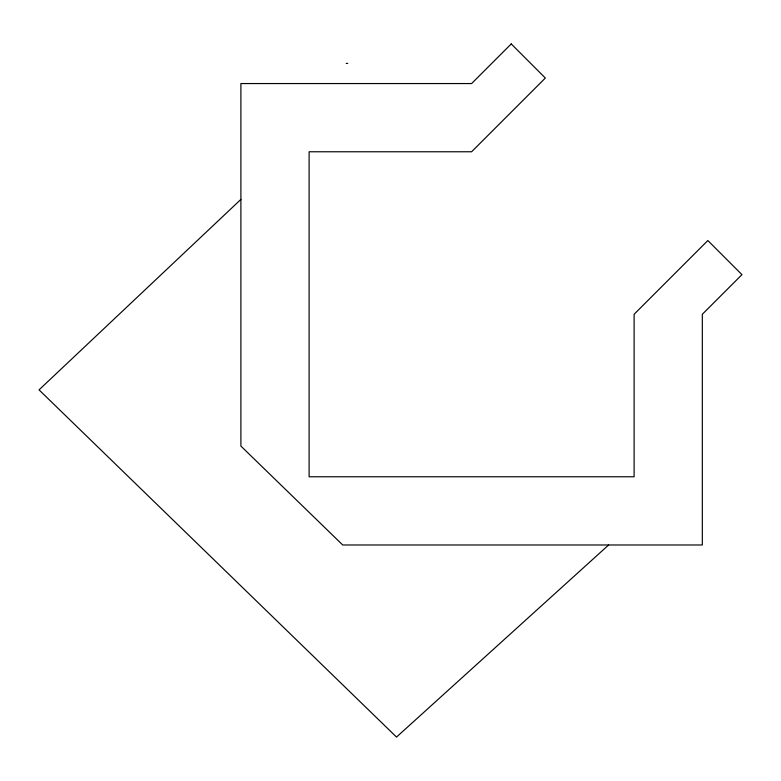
<?xml version="1.0" encoding="UTF-8"?>
<svg xmlns="http://www.w3.org/2000/svg" width="781" height="781" viewBox="0 0 781 781"><rect width="100%" height="100%" fill="white"/><g stroke="black" fill="none" stroke-linecap="round" stroke-linejoin="round"><path stroke-width="1.17" d="M240.899 199.409L39.05 389.865L396.514 737.069L608.624 544.982M346.227 63.495L347.76 63.31M511.233 43.931L471.607 83.557L240.899 83.557L240.899 446.078L342.722 544.982L702.324 544.982L702.324 314.274L741.95 274.648L707.84 240.538L634.113 314.274L634.113 476.771L309.11 476.771L309.11 151.768L471.607 151.768L545.343 78.032L511.233 43.931"/></g></svg>
